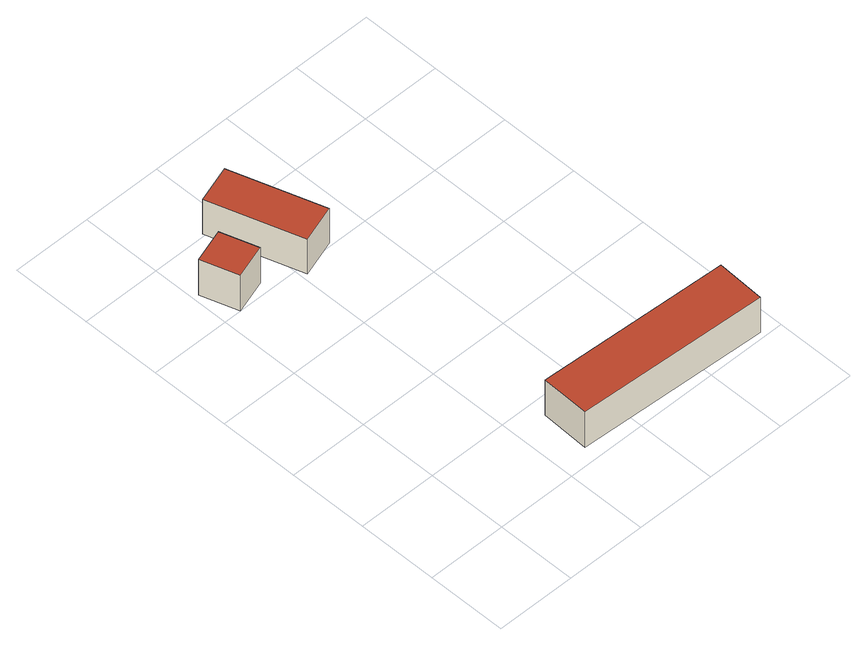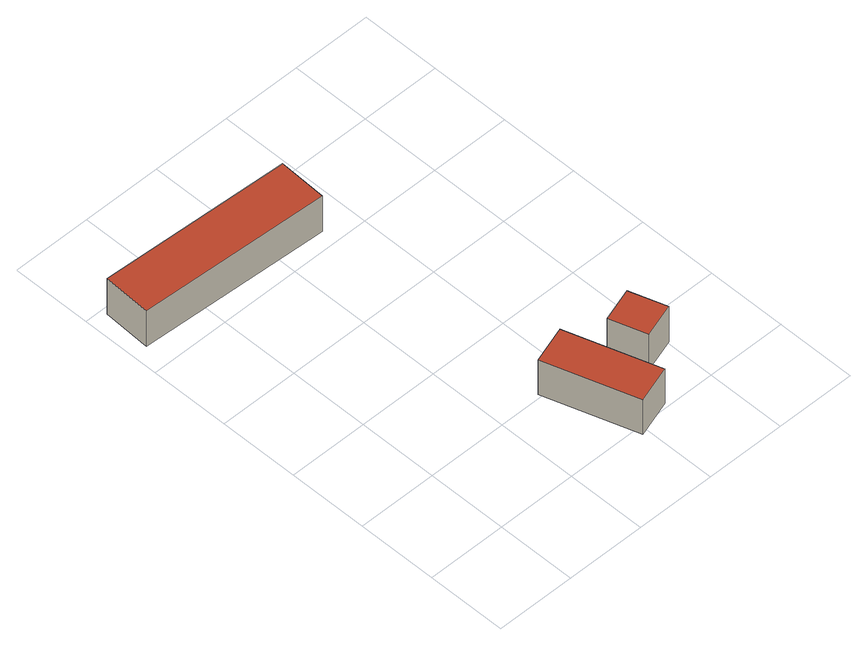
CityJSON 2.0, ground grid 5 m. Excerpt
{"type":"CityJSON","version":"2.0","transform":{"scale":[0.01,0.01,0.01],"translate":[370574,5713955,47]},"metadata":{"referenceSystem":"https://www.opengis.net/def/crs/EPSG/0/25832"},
"CityObjects":{
"building1":{"type":"Building","attributes":{"Geometrietyp2DReferenz":"3000","Gemeindeschluessel":"05513000","function":"31001_2500","roofType":"1000","measuredHeight":2.64,"storeysAboveGround":1},"address":[{"country":"Germany","locality":"Gelsenkirchen","thoroughfareNumber":"30","thoroughfareName":"Wiedehopfstraße"}],"geometry":[{"type":"Solid","lod":"2","boundaries":[[[[0,1,2,3]],[[4,5,1,0]],[[6,7,5,4]],[[3,2,7,6]],[[4,0,3,6]],[[1,5,7,2]]]],"semantics":{"surfaces":[{"type":"WallSurface"},{"type":"RoofSurface"},{"type":"GroundSurface"}],"values":[[0,0,0,0,1,2]]}}]},
"building2":{"type":"Building","attributes":{"Geometrietyp2DReferenz":"3000","Gemeindeschluessel":"05513000","function":"31001_2500","roofType":"1000","measuredHeight":2.58,"storeysAboveGround":1},"address":[{"country":"Germany","locality":"Gelsenkirchen","thoroughfareNumber":"30","thoroughfareName":"Wiedehopfstraße"}],"geometry":[{"type":"Solid","lod":"2","boundaries":[[[[8,9,10,11]],[[12,13,9,8]],[[14,15,13,12]],[[11,10,15,14]],[[12,8,11,14]],[[9,13,15,10]]]],"semantics":{"surfaces":[{"type":"WallSurface"},{"type":"RoofSurface"},{"type":"GroundSurface"}],"values":[[0,0,0,0,1,2]]}}]},
"building3":{"type":"Building","attributes":{"Geometrietyp2DReferenz":"3000","Gemeindeschluessel":"05513000","function":"31001_2500","roofType":"1000","measuredHeight":2.64,"storeysAboveGround":1},"address":[{"country":"Germany","locality":"Gelsenkirchen","thoroughfareNumber":"30","thoroughfareName":"Wiedehopfstraße"}],"geometry":[{"type":"Solid","lod":"2","boundaries":[[[[16,17,18,19]],[[20,21,17,16]],[[22,23,21,20]],[[19,18,23,22]],[[20,16,19,22]],[[17,21,23,18]]]],"semantics":{"surfaces":[{"type":"WallSurface"},{"type":"RoofSurface"},{"type":"GroundSurface"}],"values":[[0,0,0,0,1,2]]}}]}
},
"vertices":[
[296,2045,345],[296,2045,81],[222,2275,81],[222,2275,345],[89,1978,345],[89,1978,81],[13,2208,345],[13,2208,81],
[743,1996,336],[743,1996,78],[558,2570,78],[558,2570,336],[513,1922,336],[513,1922,78],[327,2496,336],[327,2496,78],
[1901,337,309],[1901,337,45],[704,398,45],[704,398,309],[1885,35,309],[1885,35,45],[689,96,309],[689,96,45]
]}
